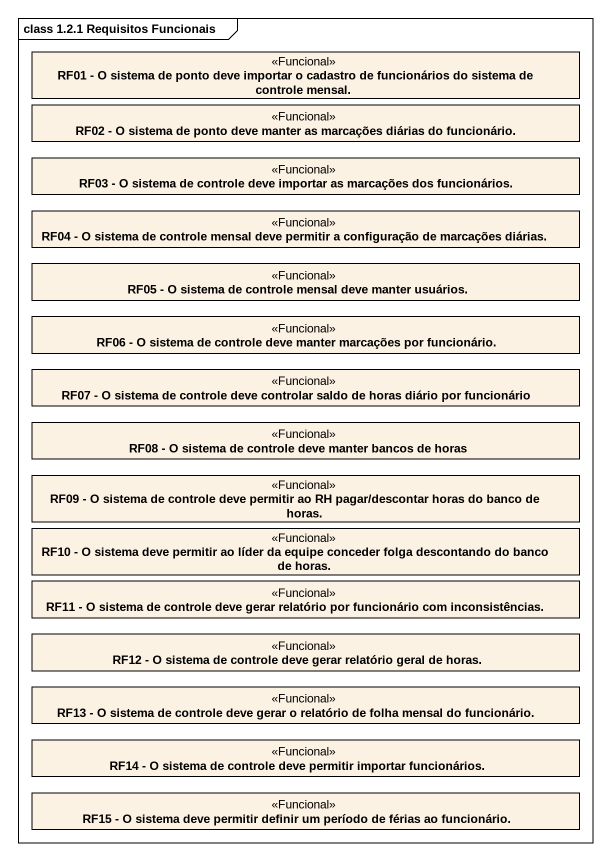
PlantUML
@startuml
mainframe class 1.2.1 Requisitos Funcionais
hide circle
hide empty members
class "RF01 - O sistema de ponto deve importar o cadastro de funcionários do sistema de controle mensal." as RF01_O_sistema_de_ponto <<Funcional>>
class "RF02 - O sistema de ponto deve manter as marcações diárias do funcionário." as RF02_O_sistema_de_ponto <<Funcional>>
class "RF03 - O sistema de controle deve importar as marcações dos funcionários." as RF03_O_sistema_de_controle <<Funcional>>
class "RF04 - O sistema de controle mensal deve permitir a configuração de marcações diárias." as RF04_O_sistema_de_controle <<Funcional>>
class "RF05 - O sistema de controle mensal deve manter usuários." as RF05_O_sistema_de_controle <<Funcional>>
class "RF06 - O sistema de controle deve manter marcações por funcionário." as RF06_O_sistema_de_controle <<Funcional>>
class "RF07 - O sistema de controle deve controlar saldo de horas diário por funcionário" as RF07_O_sistema_de_controle <<Funcional>>
class "RF08 - O sistema de controle deve manter bancos de horas" as RF08_O_sistema_de_controle <<Funcional>>
class "RF09 - O sistema de controle deve permitir ao RH pagar/descontar horas do banco de horas." as RF09_O_sistema_de_controle <<Funcional>>
class "RF10 - O sistema deve permitir ao líder da equipe conceder folga descontando do banco de horas." as RF10_O_sistema_deve <<Funcional>>
class "RF11 - O sistema de controle deve gerar relatório por funcionário com inconsistências." as RF11_O_sistema_de_controle <<Funcional>>
class "RF12 - O sistema de controle deve gerar relatório geral de horas." as RF12_O_sistema_de_controle <<Funcional>>
class "RF13 - O sistema de controle deve gerar o relatório de folha mensal do funcionário." as RF13_O_sistema_de_controle <<Funcional>>
class "RF14 - O sistema de controle deve permitir importar funcionários." as RF14_O_sistema_de_controle <<Funcional>>
class "RF15 - O sistema deve permitir definir um período de férias ao funcionário." as RF15_O_sistema_deve <<Funcional>>
@enduml
